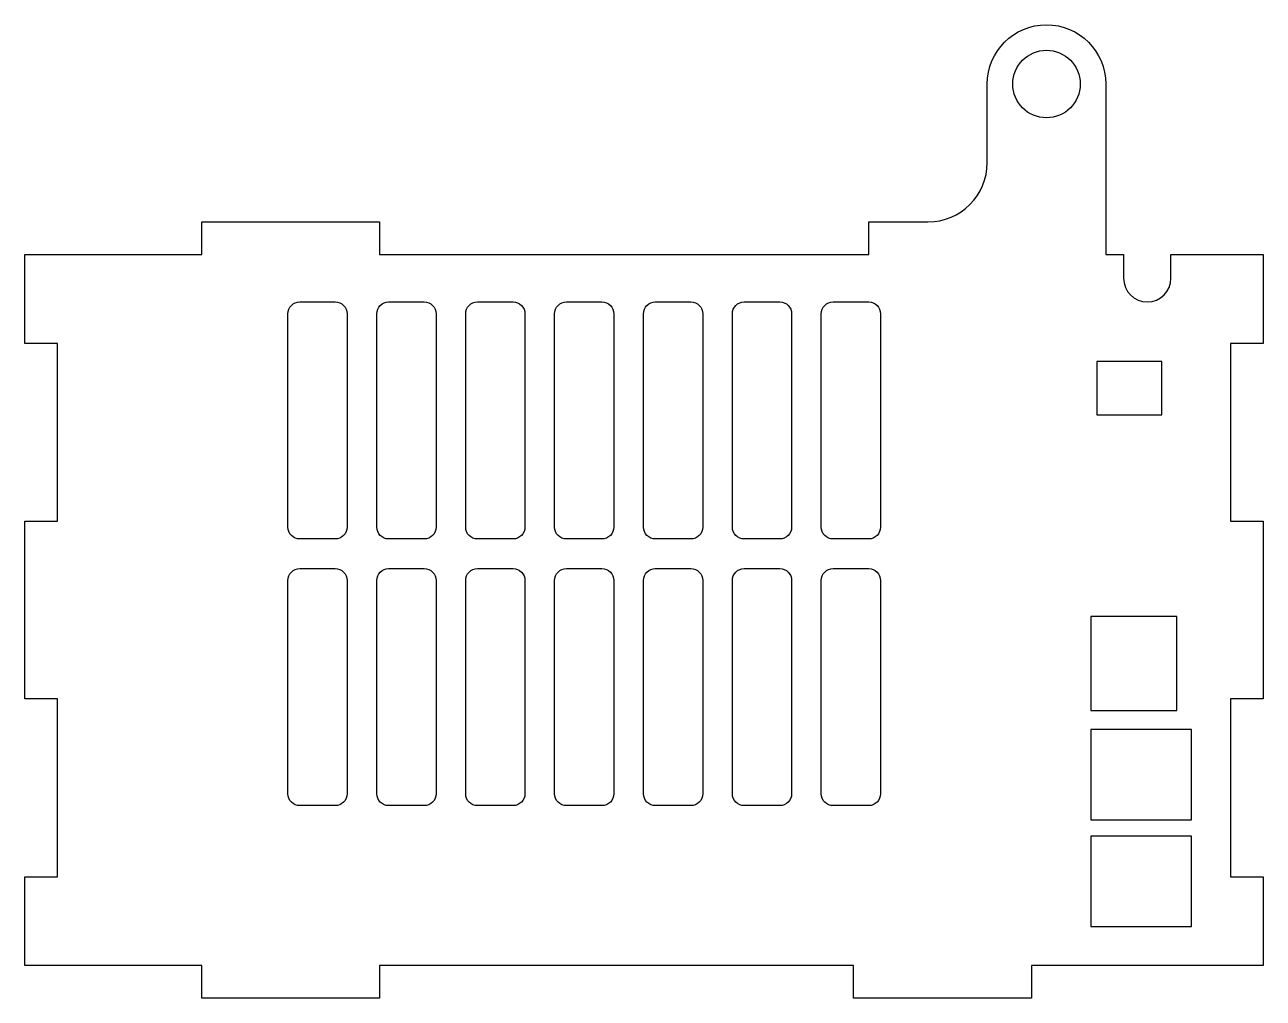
# Model space of a CAD drawing. Header units: millimetres. Extents: x -23 to 186, y -140 to 24.
import ezdxf

# ---------------------------------------------------------------- set-up
doc = ezdxf.new("R2010")
doc.units = ezdxf.units.MM
doc.layers.get('0').update_dxf_attribs({"linetype": 'CONTINUOUS'})

msp = doc.modelspace()

# ---------------------------------------------------------------- linework, layer by layer
for points in [[(162.39, -14.99), (162.39, -18.99, 1), (170.39, -18.99), (170.39, -14.99), (185.96, -14.99), (185.96, -29.99), (180.46, -29.99), (180.46, -59.99), (185.96, -59.99), (185.96, -89.99), (180.46, -89.99), (180.46, -119.99), (185.96, -119.99), (185.96, -134.99), (146.85, -134.99), (146.85, -140.49), (116.85, -140.49), (116.85, -134.99), (36.85, -134.99), (36.85, -140.49), (6.85, -140.49), (6.85, -134.99), (-23, -134.99), (-23, -119.99), (-17.5, -119.99), (-17.5, -89.99), (-23, -89.99), (-23, -59.99), (-17.5, -59.99), (-17.5, -29.99), (-23, -29.99), (-23, -14.99), (6.85, -14.99), (6.85, -9.49), (36.85, -9.49), (36.85, -14.99), (119.39, -14.99), (119.39, -9.49), (129.39, -9.49, 0.414173), (139.39, 0.51), (139.39, 13.77, -1), (159.39, 13.77), (159.39, 0.51), (159.39, 0.51), (159.39, -9.49), (159.39, -14.99)], [(31.39, -60.99, -0.414214), (29.39, -62.99), (23.39, -62.99, -0.414214), (21.39, -60.99), (21.39, -24.99, -0.414214), (23.39, -22.99), (29.39, -22.99, -0.414214), (31.39, -24.99)], [(46.39, -60.99, -0.414214), (44.39, -62.99), (38.39, -62.99, -0.414214), (36.39, -60.99), (36.39, -24.99, -0.414214), (38.39, -22.99), (44.39, -22.99, -0.414214), (46.39, -24.99)], [(61.39, -60.99, -0.414214), (59.39, -62.99), (53.39, -62.99, -0.414214), (51.39, -60.99), (51.39, -24.99, -0.414214), (53.39, -22.99), (59.39, -22.99, -0.414214), (61.39, -24.99)], [(76.39, -60.99, -0.414214), (74.39, -62.99), (68.39, -62.99, -0.414214), (66.39, -60.99), (66.39, -24.99, -0.414214), (68.39, -22.99), (74.39, -22.99, -0.414214), (76.39, -24.99)], [(91.39, -60.99, -0.414214), (89.39, -62.99), (83.39, -62.99, -0.414214), (81.39, -60.99), (81.39, -24.99, -0.414214), (83.39, -22.99), (89.39, -22.99, -0.414214), (91.39, -24.99)], [(106.39, -60.99, -0.414214), (104.39, -62.99), (98.39, -62.99, -0.414214), (96.39, -60.99), (96.39, -24.99, -0.414214), (98.39, -22.99), (104.39, -22.99, -0.414214), (106.39, -24.99)], [(121.39, -60.99, -0.414214), (119.39, -62.99), (113.39, -62.99, -0.414214), (111.39, -60.99), (111.39, -24.99, -0.414214), (113.39, -22.99), (119.39, -22.99, -0.414214), (121.39, -24.99)], [(31.39, -105.99, -0.414214), (29.39, -107.99), (23.39, -107.99, -0.414214), (21.39, -105.99), (21.39, -69.99, -0.414214), (23.39, -67.99), (29.39, -67.99, -0.414214), (31.39, -69.99)], [(46.39, -105.99, -0.414214), (44.39, -107.99), (38.39, -107.99, -0.414214), (36.39, -105.99), (36.39, -69.99, -0.414214), (38.39, -67.99), (44.39, -67.99, -0.414214), (46.39, -69.99)], [(61.39, -105.99, -0.414214), (59.39, -107.99), (53.39, -107.99, -0.414214), (51.39, -105.99), (51.39, -69.99, -0.414214), (53.39, -67.99), (59.39, -67.99, -0.414214), (61.39, -69.99)], [(76.39, -105.99, -0.414214), (74.39, -107.99), (68.39, -107.99, -0.414214), (66.39, -105.99), (66.39, -69.99, -0.414214), (68.39, -67.99), (74.39, -67.99, -0.414214), (76.39, -69.99)], [(91.39, -105.99, -0.414214), (89.39, -107.99), (83.39, -107.99, -0.414214), (81.39, -105.99), (81.39, -69.99, -0.414214), (83.39, -67.99), (89.39, -67.99, -0.414214), (91.39, -69.99)], [(106.39, -105.99, -0.414214), (104.39, -107.99), (98.39, -107.99, -0.414214), (96.39, -105.99), (96.39, -69.99, -0.414214), (98.39, -67.99), (104.39, -67.99, -0.414214), (106.39, -69.99)], [(121.39, -105.99, -0.414214), (119.39, -107.99), (113.39, -107.99, -0.414214), (111.39, -105.99), (111.39, -69.99, -0.414214), (113.39, -67.99), (119.39, -67.99, -0.414214), (121.39, -69.99)]]:
    msp.add_lwpolyline(points, format="xyb", close=True)
for points in [[(168.86, -33.04), (157.86, -33.04), (157.86, -42.04), (168.86, -42.04)], [(156.86, -91.95), (171.36, -91.95), (171.36, -76.07), (156.86, -76.07)], [(156.86, -110.4), (173.86, -110.4), (173.86, -95.12), (156.86, -95.12)], [(156.86, -128.4), (173.86, -128.4), (173.86, -113.12), (156.86, -113.12)]]:
    msp.add_lwpolyline(points, close=True)
msp.add_circle((149.39, 13.77), 5.7)

doc.saveas('drawing.dxf')
